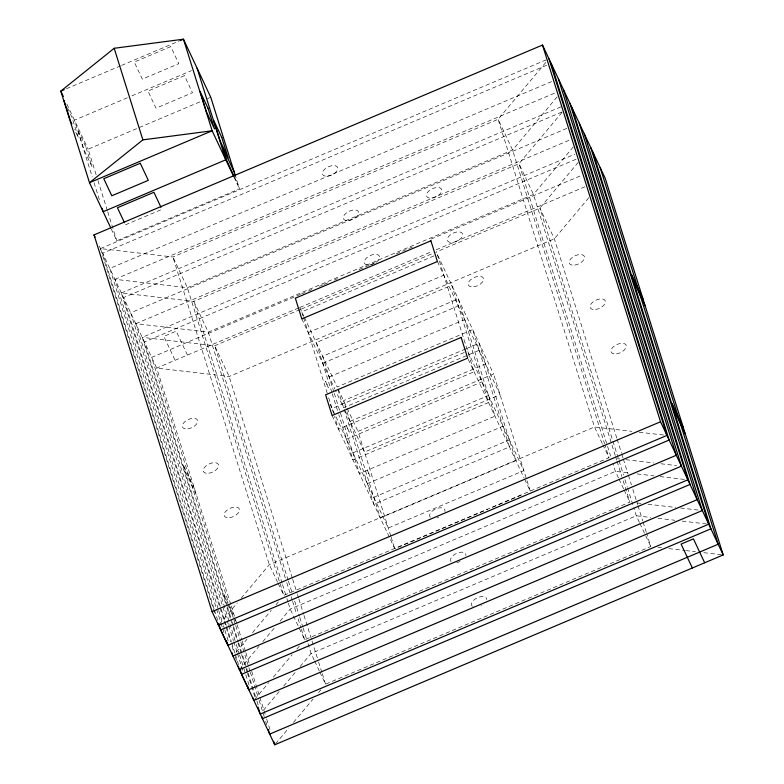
<?xml version="1.0" encoding="UTF-8"?>
<svg xmlns="http://www.w3.org/2000/svg" width="784" height="784" viewBox="0 0 784 784"><rect width="100%" height="100%" fill="white"/><g stroke="black" fill="none" stroke-linecap="round" stroke-linejoin="round"><path stroke-width="0.59" stroke-dasharray="3.92 2.94" d="M325.527 381.269L328.3 387.737L325.615 381.24M349.223 432.092L346.41 425.585L349.184 432.131M367.304 470.047L370.077 476.515L367.333 469.959M545.801 62.426L498.105 119.305L172.921 256.985L100.47 248.567L214.845 613.627M557.14 96.883L512.569 150.038L187.376 287.718L114.925 279.3L218.344 609.364M562.001 112.416L518.998 163.699L193.805 301.379L121.353 292.951L230.614 641.684M573.329 146.873L533.453 194.432L208.27 332.112L135.818 323.684L235.935 643.262M578.2 162.396L539.882 208.093L436.365 251.919M219.275 624.358L237.258 602.906M241.168 598.241L269.314 564.666L594.507 426.996L631.943 431.347M588.745 197.793L554.347 238.826L229.153 376.496L156.702 368.078L98.98 245.412M236.082 652.288L247.029 639.234M252.507 632.708L271.264 610.324M275.958 604.729L278.31 601.926M239.385 669.673L258.936 646.359M262.836 641.704L275.351 626.779M280.045 621.183L290.207 609.06L615.391 471.38L629.885 473.066M254.624 699.475L268.696 682.688M273.391 677.092L292.158 654.718M296.852 649.123L299.978 645.389M263.404 710.333L279.819 690.753M283.73 686.088L295.46 672.104M300.145 666.508L311.091 653.454L636.285 515.774L650.779 517.46M275.517 743.869L288.806 728.013M293.5 722.417L313.041 699.103M318.52 692.576L320.862 689.783M66.424 88.749L120.442 65.876M121.559 65.405L178.948 41.101M127.351 97.765L74.46 120.158L92.257 176.959M131.849 95.864L191.482 70.619M96.118 174.695L88.122 149.195L200.645 101.548M207.397 98.696L210.769 97.265M125.469 224.812L161.965 209.367M111.25 228.938L116.816 240.766L239.463 188.846L235.837 177.253M100.47 248.567L547.8 59.172M546.605 65.239L102.645 253.203L214.101 608.933M551.593 81.595L109.799 268.412L216.217 607.972M114.925 279.3L555.503 92.767M121.353 292.951L560.805 106.898M561.863 112.014L123.539 297.597L224.753 620.663M566.852 128.37L130.693 312.796L226.87 619.693M135.818 323.684L570.762 139.542M225.557 603.268L142.247 337.345L574.937 154.154M575.985 159.26L144.423 341.971L227.007 605.562M300.409 294.412L151.675 357.377L228.409 602.308M301.536 293.931L307.171 291.55M308.298 291.07L313.933 288.688M319.558 286.297L322.939 284.866M324.066 284.386L328.574 282.485M334.209 280.094L337.59 278.663M359.003 269.598L374.772 262.924M396.185 253.859L413.09 246.705M431.112 239.071L580.983 175.626M298.684 307.965L156.702 368.078L230.888 604.846M299.811 307.495L431.641 251.674M436.149 249.773L584.884 186.798M300.213 309.562L214.698 345.764L142.247 337.345M301.34 309.082L435.238 252.399M433.973 255.898L301.762 311.865L303.212 316.471M308.249 332.573L443.822 275.174M322.714 363.306L458.277 305.907M329.143 376.967L464.706 319.568M465.667 348.949L343.539 400.644L345.705 407.553M466.784 348.468L479.112 343.255L515.872 460.58L380.309 517.979L346.067 408.699M464.246 352.516L332.044 408.493L328.378 396.812M479.171 350.301L343.608 407.7L335.336 390.138M350.027 421.351L485.6 363.962M390.804 536.06L358.004 431.376L493.577 373.988L436.345 252.37M346.499 439.226L482.072 381.828M352.927 452.878L488.491 395.489M367.392 483.61L502.956 426.222M373.821 497.272L509.384 439.873M278.095 583.325L283.779 595.399L608.972 457.729L604.954 444.9M332.102 415.54L394.764 548.712L487.756 509.335M492.244 507.444L523.614 494.165M288.385 603.229L290.207 609.06L304.672 639.793L629.856 502.113L622.192 477.642M319.872 672.113L325.556 684.187L650.749 546.507L646.731 533.688M639.185 432.19L666.959 435.414M617.42 458.709L619.84 458.993M625.877 459.689L653.65 462.923M660.892 463.765L676.592 465.588M637.127 473.908L654.032 475.878M660.079 476.574L686.637 479.671M637.098 502.956L641.929 503.524M647.966 504.22L675.739 507.454M680.571 508.012L701.102 510.404M658.021 518.302L674.926 520.272M682.168 521.105L707.531 524.055M657.992 547.35L661.618 547.771M668.86 548.614L684.559 550.437M685.765 550.574L695.428 551.701M703.875 552.681L723.201 554.935M602.249 443.46L594.507 426.996L498.105 119.305L512.569 150.038L604.582 443.734M602.769 444.557L608.972 457.729M618.498 477.966L615.391 471.38L612.843 463.226M619.007 479.063L623.662 488.942M624.172 490.039L629.856 502.113M639.381 522.36L636.285 515.774L633.727 507.62M639.901 523.457L650.749 546.507M437.394 261.513L500.055 394.685L364.491 452.084L344.588 409.797M468.156 359.19L524.133 478.142M524.653 479.24L530.337 491.313L493.577 373.988M299.792 307.661L303.829 316.256M304.349 317.353L337.12 386.992L472.683 329.594L509.443 446.919L373.88 504.318L337.835 389.285M338.11 389.089L346.646 407.229M347.155 408.327L358.004 431.376M301.83 318.912L334.827 389.04M234.7 177.458L238.287 185.073M233.897 177.017L239.463 188.846M330.064 404.289L388.276 528.004L523.849 470.606L467.607 351.095L474.095 371.802L338.531 429.201L334.562 416.539M187.425 355.074L176.184 331.171L163.856 336.385L175.106 360.287M66.875 104.027L88.122 149.195M67.483 107.849L72.01 117.463L78.41 137.896L74.392 129.35M277.585 582.228L269.314 564.666L172.921 256.985L187.376 287.718L283.779 595.399M314.198 660.04L311.091 653.454L307.808 642.958M314.707 661.137L319.362 671.016M194.501 488.716L183.25 464.814L185.416 471.713L196.666 495.615M228.124 603.121L223.518 593.341L227.223 603.504M228.634 604.209L234.259 616.155M227.732 604.591L233.358 616.538M233.867 617.625L235.396 620.889M616.783 438.119L554.347 238.826L539.882 208.093L612.549 440.02M617.155 439.285L621.536 453.27M621.898 454.436L622.996 457.934M623.358 459.101L628.102 474.251M628.474 475.418L631.394 484.737M632.855 489.402L637.598 504.553M637.96 505.719L642.713 520.87M643.076 522.036L646.359 532.522M612.912 441.186L623.505 474.986M624.966 479.641L627.151 486.639M627.523 487.805L633.364 506.454M615.254 455.494L533.453 194.432L518.998 163.699L610.648 456.229M615.616 456.66L616.714 460.159M617.077 461.325L621.82 476.476M437.335 254.467L467.244 349.929M391.157 537.207L394.764 548.712M333.896 392.147L322.655 356.259L458.219 298.861L494.978 416.196L359.415 473.585L334.268 393.313M331.867 392.5L316.226 342.598L451.79 285.2L488.559 402.535L352.986 459.924L338.815 414.697M332.23 393.676L338.453 413.531M303.565 317.618L328.016 395.646M332.396 409.64L334.2 415.393M292.324 578.122L229.153 376.496L214.698 345.764L288.091 580.023M292.697 579.288L297.077 593.282M297.44 594.439L298.537 597.937M298.9 599.103L303.643 614.254M304.016 615.42L311.679 639.901M312.042 641.057L318.255 660.873M318.618 662.039L321.901 672.525M322.273 673.691L325.556 684.187M288.453 581.189L292.109 592.851M294.666 601.005L299.41 616.155M299.772 617.322L302.693 626.641M303.065 627.808L307.446 641.792M285.317 578.024L208.27 332.112L193.805 301.379L282.171 583.423M286.777 582.688L290.795 595.507M291.158 596.673L292.256 600.172M292.618 601.328L296.636 614.156M298.096 618.811L301.017 628.141M301.379 629.307L304.672 639.793M282.534 584.59L286.552 597.408M286.924 598.574L288.012 602.073M97.931 180.487L107.379 210.631M107.741 211.788L116.816 240.766M231.251 606.012L236.935 624.142M237.091 624.672L241.844 639.832M242.217 640.998L245.5 651.494M245.862 652.66L249.155 663.156M251.713 671.32L266.325 717.977M266.697 719.144L270.715 731.972M229.869 606.973L235.347 624.466M235.719 625.632L240.463 640.793M240.835 641.959L248.508 666.449M248.871 667.615L249.969 671.114M250.331 672.28L258.74 699.112M259.102 700.279L264.218 716.605M265.678 721.27L266.776 724.769M227.37 606.728L231.76 620.732M232.123 621.898L233.22 625.397M233.583 626.563L238.336 641.724M238.699 642.89L246.372 667.38M246.744 668.546L247.832 672.045M248.205 673.211L256.603 700.034M256.976 701.2L258.436 705.865M94.08 182.76L99.519 200.145M227.017 607.933L231.77 623.094M233.23 627.759L237.621 641.753M237.983 642.919L241.266 653.415M241.639 654.581L245.657 667.419M246.019 668.585L247.117 672.084M247.479 673.25L255.153 697.74M236.307 644.428L239.228 653.758M239.59 654.924L245.441 673.583M245.804 674.75L249.459 686.412M227.233 620.859L228.33 624.358M228.693 625.524L233.456 640.695M233.818 641.861L237.111 652.366M237.474 653.533L242.962 671.035M225.126 621.83L226.213 625.328M226.586 626.494L231.339 641.655M231.701 642.821L234.984 653.317M235.357 654.483L238.64 664.979M232.074 646.349L233.906 652.18M235.367 656.845L236.464 660.344M218.707 610.53L223.087 624.525M223.46 625.691L224.547 629.189M224.92 630.356L228.575 642.018M216.59 609.139L220.608 621.977M220.97 623.143L222.44 627.817M222.803 628.984L223.901 632.482M214.463 610.099L217.756 620.595M430.396 517.381A8.271 4.43 -25.2 0 1 436.257 508.718A8.271 4.43 -25.2 0 1 444.91 511.56M438.658 517.352A8.271 4.43 -25.2 0 1 437.002 517.94M451.065 561.53A8.271 4.43 -25.2 0 1 457.15 553.112A8.271 4.43 -25.2 0 1 465.882 555.591M460.081 561.501A8.271 4.43 -25.2 0 1 456.798 562.598M472.438 606.375A8.271 4.43 -25.2 0 1 477.221 597.859A8.271 4.43 -25.2 0 1 486.815 599.633M481.503 605.63A8.271 4.43 -25.2 0 1 480.974 605.895M170.775 46.619L134.289 62.063L142.325 79.135L178.811 63.69L170.775 46.619M184.436 75.646L147.951 91.091L155.987 108.172L192.472 92.728L184.436 75.646M85.672 146.49L77.636 129.419L84.035 149.852L92.071 166.923L85.672 146.49M327.986 176.126A8.271 4.43 -25.2 0 0 337.59 167.374A8.271 4.43 -25.2 0 0 324.733 169.168A8.271 4.43 -25.2 0 0 327.986 176.126M431.984 198.038A8.271 4.43 -25.2 0 0 441.598 189.287A8.271 4.43 -25.2 0 0 428.74 191.08A8.271 4.43 -25.2 0 0 431.984 198.038M574.721 265.08A8.271 4.43 -25.2 0 0 584.335 256.329A8.271 4.43 -25.2 0 0 571.477 258.122A8.271 4.43 -25.2 0 0 574.721 265.08M187.895 428.848A8.271 4.43 -25.2 0 0 197.509 420.097A8.271 4.43 -25.2 0 0 184.652 421.89A8.271 4.43 -25.2 0 0 187.895 428.848M452.878 242.423A8.271 4.43 -25.2 0 0 462.482 233.671A8.271 4.43 -25.2 0 0 449.624 235.465A8.271 4.43 -25.2 0 0 452.878 242.423M595.615 309.464A8.271 4.43 -25.2 0 0 605.228 300.713A8.271 4.43 -25.2 0 0 592.371 302.506A8.271 4.43 -25.2 0 0 595.615 309.464M208.789 473.242A8.271 4.43 -25.2 0 0 218.403 464.491A8.271 4.43 -25.2 0 0 205.545 466.284A8.271 4.43 -25.2 0 0 208.789 473.242M348.87 220.52A8.271 4.43 -25.2 0 0 358.484 211.768A8.271 4.43 -25.2 0 0 345.626 213.562A8.271 4.43 -25.2 0 0 348.87 220.52M473.761 286.817A8.271 4.43 -25.2 0 0 483.375 278.065A8.271 4.43 -25.2 0 0 470.518 279.859A8.271 4.43 -25.2 0 0 473.761 286.817M616.498 353.858A8.271 4.43 -25.2 0 0 626.112 345.107A8.271 4.43 -25.2 0 0 613.255 346.9A8.271 4.43 -25.2 0 0 616.498 353.858M229.673 517.636A8.271 4.43 -25.2 0 0 239.287 508.885A8.271 4.43 -25.2 0 0 226.429 510.678A8.271 4.43 -25.2 0 0 229.673 517.636M369.764 264.904A8.271 4.43 -25.2 0 0 379.368 256.152A8.271 4.43 -25.2 0 0 366.51 257.946A8.271 4.43 -25.2 0 0 369.764 264.904"/><path stroke-width="1.18" d="M235.533 176.302L210.769 97.265L183.446 39.2L114.18 48.285L60.799 91.13L89.494 182.701L110.75 227.87M233.397 175.939L212.141 130.781L142.874 139.866L89.494 182.701L212.141 130.781L183.446 39.2L180.075 40.631M64.18 89.699L60.799 91.13L63.328 96.501M94.041 234.906L542.499 45.041L605.17 178.213L723.201 554.935L274.733 744.8L212.072 611.628L94.041 234.906L95.031 237.003M212.072 611.628L660.53 421.763L542.499 45.041M558.355 78.733L676.298 455.259L227.919 645.32L220.676 629.924L669.144 440.049L551.113 63.328M579.249 123.127L697.182 499.653L248.812 689.704L241.57 674.318L690.028 484.443L571.997 107.722M642.968 298.841L631.718 274.939L633.884 281.838L645.124 305.75M683.236 427.378L671.986 403.476L674.152 410.375L685.392 434.277M660.53 421.763L723.201 554.935M704.679 562.775L693.428 538.873L681.1 544.086L692.35 567.988M234.161 171.921L222.911 148.009L227.027 161.161L234.191 176.371M160.955 207.231L153.929 192.296L117.433 207.74L124.47 222.685M70.374 120.814L71.883 124.019M600.132 167.511L718.164 544.233L269.696 734.098L268.236 729.434M592.89 152.116L710.912 528.828L262.454 718.693L261.719 716.36M590.705 147.48L708.736 524.202L260.268 714.067L258.083 707.07M584.276 133.819L702.307 510.541L253.849 700.406L253.114 698.074M569.821 103.086L687.852 479.808L239.385 669.673L238.287 666.175M563.392 89.425L681.423 466.147L232.956 656.022L231.858 652.523M548.927 58.692L666.959 435.414L218.491 625.289L217.766 622.957M197.107 68.228L225.802 159.809L103.155 211.739L102.067 208.26M114.18 48.285L142.874 139.866M273.636 741.301L274.733 744.8M247.715 686.206L248.812 689.704M63.974 100.381L70.021 119.678M240.1 669.644L241.57 674.318M226.458 640.646L227.919 645.32M218.854 624.093L220.676 629.924M140.267 163.258L103.772 178.703L111.808 195.784L148.303 180.34L140.267 163.258M430.906 240.815L295.343 298.204L301.83 318.912L437.394 261.513L430.906 240.815M461.178 337.434L325.615 394.832L332.102 415.54L467.666 358.141L461.178 337.434M208.093 108.437L200.057 91.356L206.457 111.789L214.493 128.87L208.093 108.437M221.754 137.465L213.718 120.393L220.118 140.826L228.164 157.898L221.754 137.465"/></g></svg>
